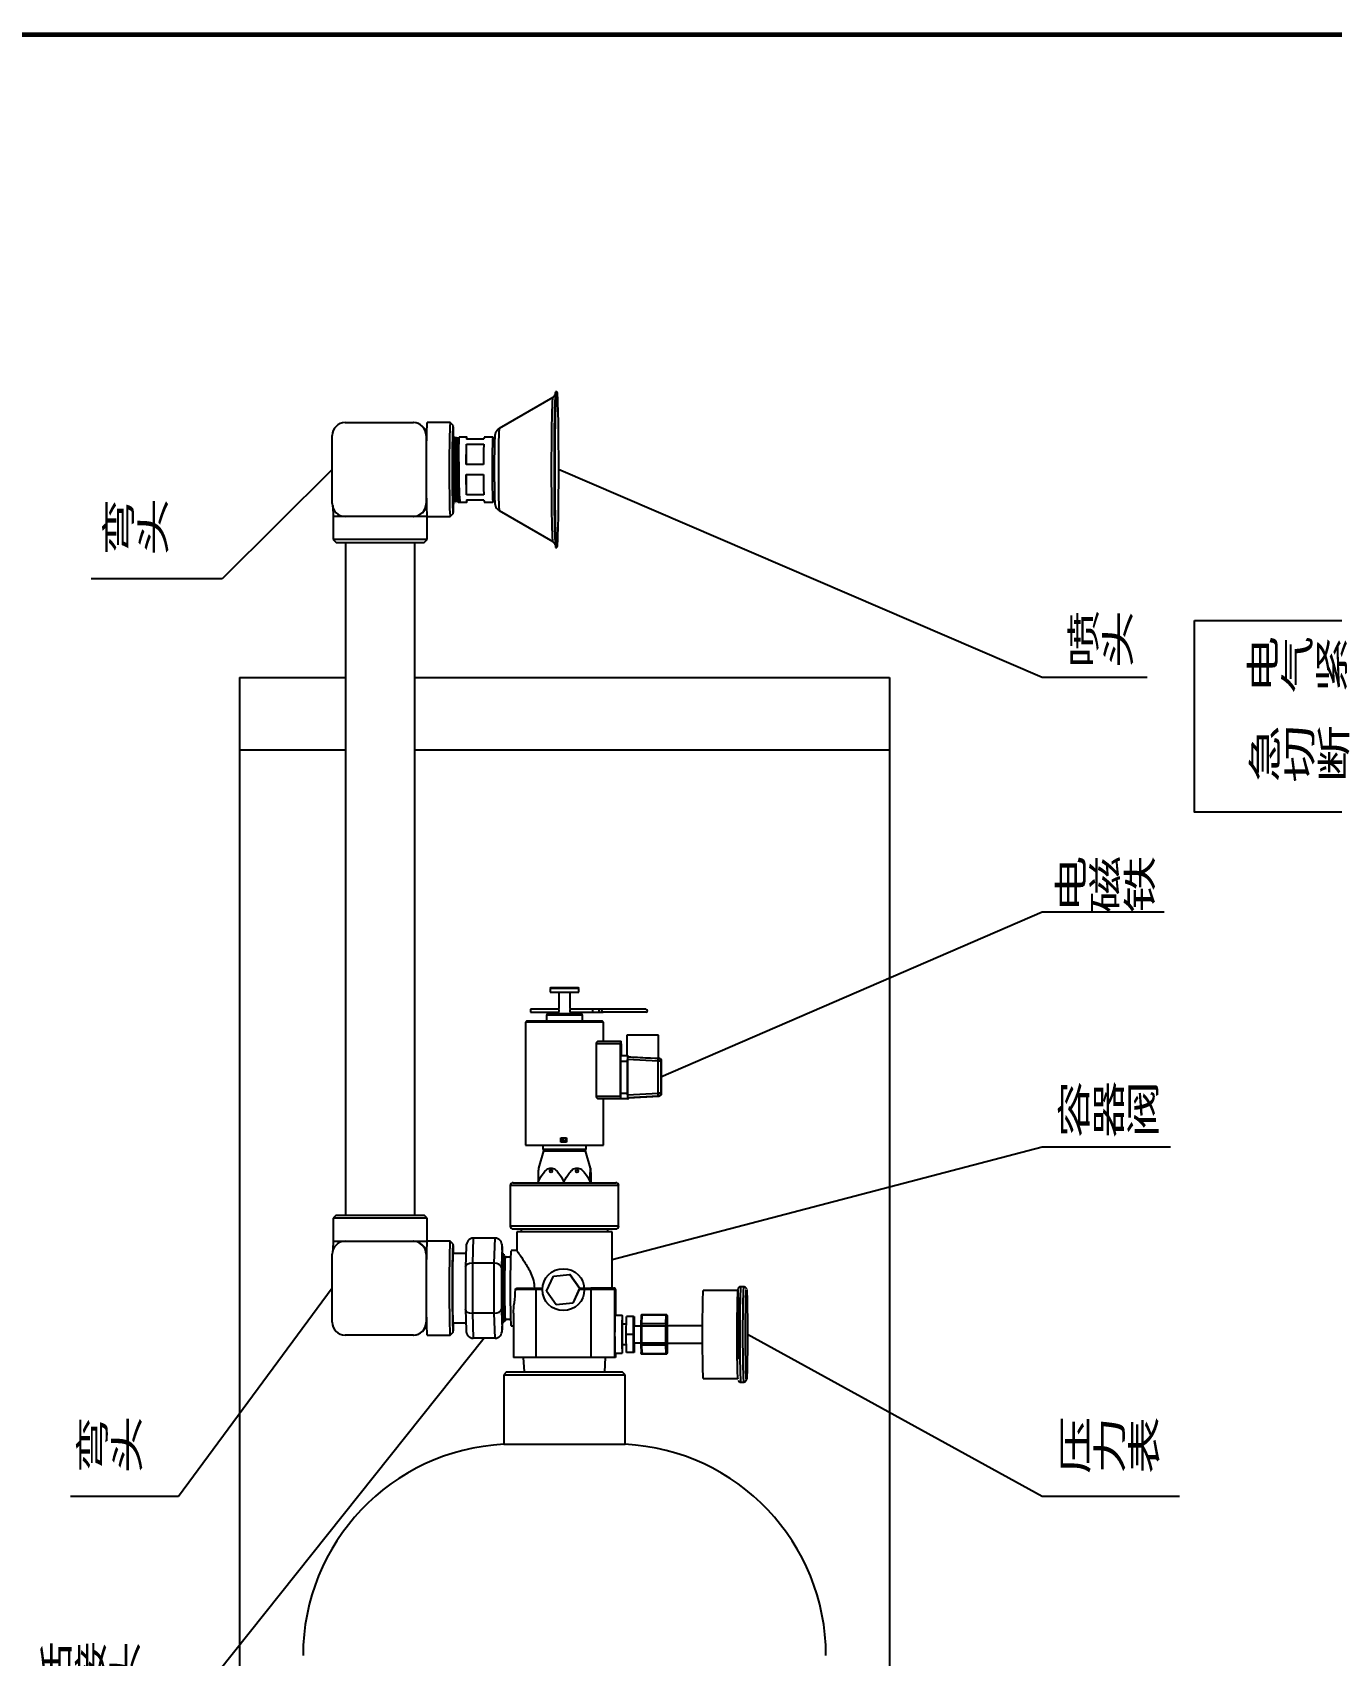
# Model space of a CAD drawing. Extents: x -452079 to 117456, y 3902 to 836955.
# Drawn here: x -284581 to -270081, y 115973 to 134090 of the extents above; entities that cross this region are included whole.
import ezdxf
from ezdxf.enums import TextEntityAlignment as Align

# ---------------------------------------------------------------- set-up
doc = ezdxf.new("R2010")
doc.units = 0
doc.header["$LTSCALE"] = 1000
doc.header["$MEASUREMENT"] = 0
for name, color, linetype in [('0-cxFrame', 155, 'Continuous'), ('0-辅助线', 1, 'Continuous'), ('TWT_ZF文字', 3, 'Continuous')]:
    doc.layers.add(name, color=color, linetype=linetype)
doc.layers.add('0-cxText', color=131, linetype='Continuous', lineweight=25)
doc.styles.add('_TCH_DIM', font='SIMPLEX', dxfattribs={"width": 0.75, "bigfont": '@1HZTXT'})
doc.styles.add('cx_tuming', font='')
doc.styles.add('cx_tuqian1', font='')
doc.styles.add('黑体', font='', dxfattribs={"height": 12})
doc.styles.get('cx_tuming').set_extended_font_data('SimHei')
doc.styles.get('cx_tuqian1').set_extended_font_data('SimSun')
doc.styles.get('黑体').set_extended_font_data('SimHei')

# ---------------------------------------------------------------- blocks, each defined once
blk = doc.blocks.new('TK22.A1 L(Dragon)')
at = {"layer": '0-cxFrame', "const_width": 0.5}
blk.add_lwpolyline([(-80, 10), (-821, 10), (-821, 584), (-80, 584)], close=True, dxfattribs=at)
at = {"style": '黑体', "flags": 4}
blk.add_attdef('图幅', text='', height=3.3, dxfattribs=at).set_placement((-40, 3), align=Align.RIGHT)
at = {"layer": '0-cxText', "flags": 4}
for tag, height, style, p in [('建设单位', 3.5, 'cx_tuming', (-45, 240)), ('项目名称', 3.5, 'cx_tuming', (-45, 210)), ('子项名称', 3.5, 'cx_tuming', (-45, 180)), ('工程编号', 3.3, 'cx_tuqian1', (-35, 165)), ('图名1', 3.5, 'cx_tuming', (-45, 87)), ('图名2', 3.5, 'cx_tuming', (-45, 79)), ('图名3', 3.5, 'cx_tuming', (-45, 71)), ('出图日期', 3.3, 'cx_tuqian1', (-39, 60)), ('专业', 3.3, 'cx_tuqian1', (-55, 52)), ('图号', 3.3, 'cx_tuqian1', (-55, 44)), ('版次', 3.3, 'cx_tuqian1', (-20, 44))]:
    blk.add_attdef(tag, text='', height=height, dxfattribs=dict(at, style=style)).set_placement(p, align=Align.MIDDLE)
blk = doc.blocks.new('A$C83c55e29')
at = {"layer": 'TWT_ZF文字', "color": 2}
for p, q in [((16920, 25187), (16322, 24842)), ((16964, 25253), (16952, 25253)), ((14603, 24908), (15361, 24908)), ((15361, 24908), (15364, 24908)), ((15775, 24908), (15517, 24908)), ((15807, 24876), (15775, 24908)), ((14458, 24005), (14458, 24763)), ((15506, 24763), (15506, 24384)), ((15509, 24763), (15506, 24763)), ((15816, 24704), (15815, 24704)), ((15827, 24747), (15827, 24747)), ((15840, 24704), (15839, 24704)), ((15852, 24747), (15851, 24747)), ((15864, 24704), (15863, 24704)), ((15960, 24747), (15875, 24747)), ((15953, 24440), (15955, 24666)), ((15955, 24666), (16149, 24666)), ((16151, 24722), (15958, 24722)), ((16251, 24747), (16154, 24747)), ((16275, 24722), (16251, 24747)), ((14458, 24384), (13229, 23165)), ((15506, 24384), (15506, 24005)), ((16146, 24440), (15953, 24440)), ((15955, 24102), (15953, 24327)), ((15953, 24327), (16146, 24327)), ((22382, 22061), (16982, 24384)), ((16149, 24102), (15955, 24102)), ((15506, 24005), (15509, 24005)), ((15815, 24021), (15814, 24022)), ((15815, 24021), (15815, 24021)), ((15839, 24021), (15840, 24021)), ((15863, 24021), (15864, 24021)), ((15864, 24021), (15883, 24021)), ((15887, 24021), (15960, 24021)), ((15958, 24045), (16151, 24045)), ((16154, 24021), (16251, 24021)), ((16251, 24021), (16275, 24045)), ((16251, 24021), (16251, 24021)), ((16322, 23926), (16920, 23580)), ((14606, 23860), (14469, 23860)), ((14469, 23860), (14469, 23602)), ((14982, 23860), (14603, 23860)), ((15361, 23860), (14982, 23860)), ((15364, 23860), (15361, 23860)), ((15517, 23860), (15364, 23860)), ((15517, 23860), (15775, 23860)), ((15517, 23602), (15517, 23860)), ((15775, 23860), (15807, 23892)), ((15775, 23860), (15775, 23860)), ((14469, 23602), (14501, 23569)), ((14982, 23602), (14469, 23602)), ((14501, 23569), (14982, 23569)), ((14606, 23569), (14606, 16061)), ((15517, 23602), (14982, 23602)), ((14982, 23569), (15485, 23569)), ((15380, 16061), (15380, 23569)), ((15485, 23569), (15517, 23602)), ((16952, 23514), (16964, 23514)), ((13229, 23165), (11766, 23165)), ((13422, 22061), (13422, 1968)), ((13422, 22061), (14606, 22061)), ((15380, 22061), (20679, 22061)), ((20679, 22061), (20679, 1968)), ((23553, 22061), (22382, 22061)), ((13422, 21255), (14606, 21255)), ((15380, 21255), (20679, 21255)), ((22382, 19443), (18127, 17601)), ((23744, 19443), (22382, 19443)), ((16897, 18601), (16889, 18593)), ((16889, 18593), (16889, 18552)), ((17212, 18593), (16889, 18593)), ((16889, 18552), (17212, 18552)), ((16897, 18601), (17204, 18601)), ((16986, 18552), (16986, 18367)), ((17115, 18367), (17115, 18552)), ((17212, 18593), (17204, 18601)), ((17212, 18552), (17212, 18593)), ((16988, 18359), (16670, 18359)), ((16670, 18327), (16988, 18327)), ((16865, 18311), (16849, 18294)), ((16865, 18311), (17236, 18311)), ((16986, 18319), (16986, 18311)), ((17363, 18359), (17112, 18359)), ((17112, 18327), (17363, 18327)), ((17115, 18311), (17115, 18319)), ((17252, 18294), (17236, 18311)), ((17434, 18359), (17363, 18359)), ((17363, 18327), (17434, 18327)), ((17481, 18359), (17434, 18359)), ((17434, 18327), (17481, 18327)), ((17960, 18359), (17481, 18359)), ((17960, 18327), (17481, 18327)), ((16631, 18230), (16615, 18214)), ((16615, 18214), (16615, 16843)), ((17486, 18214), (16615, 18214)), ((16631, 18230), (17470, 18230)), ((16849, 18294), (16849, 18230)), ((17252, 18294), (16849, 18294)), ((17252, 18230), (17252, 18294)), ((17486, 18214), (17470, 18230)), ((17486, 18004), (17486, 18214)), ((17407, 17391), (17407, 17972)), ((17674, 17972), (17407, 17972)), ((17428, 18004), (17675, 18004)), ((17674, 17391), (17674, 17972)), ((17675, 18004), (17684, 18004)), ((17684, 17972), (17684, 17843)), ((18100, 18070), (17745, 18070)), ((17745, 18070), (17745, 17843)), ((18100, 17812), (18100, 18070)), ((17755, 17778), (17674, 17778)), ((17674, 17778), (17674, 17423)), ((17676, 17843), (17756, 17843)), ((17755, 17404), (17755, 17798)), ((18096, 17780), (17755, 17798)), ((17755, 17778), (17755, 17423)), ((17758, 17843), (17756, 17843)), ((17756, 17830), (17758, 17830)), ((17756, 17830), (18096, 17812)), ((17758, 17843), (17758, 17830)), ((18096, 17812), (18100, 17812)), ((18127, 17780), (18096, 17780)), ((18096, 17422), (18096, 17780)), ((18104, 17812), (18100, 17812)), ((18100, 17812), (18104, 17812)), ((18127, 17780), (18127, 17422)), ((18135, 17780), (18127, 17780)), ((18135, 17780), (18135, 17780)), ((18135, 17422), (18135, 17780)), ((18135, 17422), (18135, 17780)), ((17674, 17423), (17755, 17423)), ((17755, 17404), (18096, 17422)), ((18127, 17422), (18096, 17422)), ((18127, 17422), (18135, 17422)), ((18135, 17422), (18135, 17422)), ((17407, 17391), (17674, 17391)), ((17675, 17359), (17428, 17359)), ((17486, 16843), (17486, 17359)), ((17684, 17359), (17675, 17359)), ((17756, 17359), (17676, 17359)), ((18096, 17390), (17756, 17372)), ((17764, 17372), (17756, 17372)), ((17756, 17359), (17764, 17359)), ((17764, 17372), (18104, 17390)), ((18104, 17390), (18096, 17390)), ((17009, 16875), (17009, 16924)), ((17009, 16924), (17074, 16924)), ((17074, 16875), (17009, 16875)), ((17027, 16924), (17027, 16875)), ((17032, 16894), (17034, 16894)), ((17044, 16923), (17043, 16924)), ((17049, 16891), (17065, 16891)), ((17074, 16924), (17074, 16875)), ((16615, 16843), (17486, 16843)), ((16817, 16778), (16760, 16586)), ((16809, 16843), (16809, 16794)), ((16809, 16794), (16825, 16778)), ((17045, 16794), (16809, 16794)), ((16817, 16778), (17284, 16778)), ((17292, 16794), (17045, 16794)), ((17276, 16778), (17292, 16794)), ((17341, 16587), (17284, 16778)), ((17284, 16778), (17284, 16778)), ((17292, 16794), (17292, 16843)), ((22382, 16821), (17583, 15561)), ((23814, 16821), (22382, 16821)), ((16446, 16391), (16446, 15940)), ((17655, 16391), (16446, 16391)), ((16478, 16424), (17623, 16424)), ((16757, 16435), (16757, 16424)), ((17043, 16435), (17043, 16424)), ((17337, 16435), (17337, 16424)), ((17344, 16435), (17344, 16424)), ((17655, 15940), (17655, 16391)), ((14501, 16061), (14469, 16028)), ((14469, 16028), (14469, 15770)), ((15517, 16028), (14469, 16028)), ((14501, 16061), (15485, 16061)), ((15517, 16028), (15485, 16061)), ((15517, 15770), (15517, 16028)), ((14469, 15770), (14606, 15770)), ((14603, 15770), (14982, 15770)), ((14982, 15770), (15361, 15770)), ((15361, 15770), (15364, 15770)), ((15364, 15770), (15517, 15770)), ((15775, 15770), (15517, 15770)), ((15807, 15738), (15775, 15770)), ((16033, 15805), (16023, 15526)), ((16275, 15805), (16033, 15805)), ((16264, 15526), (16275, 15805)), ((17655, 15940), (16446, 15940)), ((16478, 15907), (17623, 15907)), ((16518, 15875), (16518, 15661)), ((17583, 15875), (16518, 15875)), ((16567, 15907), (16567, 15875)), ((17534, 15875), (17534, 15907)), ((17583, 15246), (17583, 15875)), ((17583, 15875), (17583, 15875)), ((17623, 15907), (17623, 15907)), ((17655, 15940), (17655, 15940)), ((14458, 14867), (14458, 15625)), ((15509, 15625), (15506, 15625)), ((15506, 15625), (15506, 15246)), ((15949, 15633), (15807, 15633)), ((15952, 15716), (15944, 15481)), ((16351, 15595), (16347, 15479)), ((16355, 15712), (16351, 15595)), ((16373, 15625), (16352, 15625)), ((16359, 15625), (16355, 15716)), ((16358, 15625), (16355, 15712)), ((16449, 15593), (16389, 15593)), ((16518, 15666), (16454, 15666)), ((15944, 15480), (15944, 15012)), ((16264, 15526), (16023, 15526)), ((16023, 15526), (16023, 14967)), ((16264, 14967), (16264, 15526)), ((16347, 15479), (16347, 15246)), ((16926, 15382), (17111, 15399)), ((17111, 15399), (17219, 15248)), ((17113, 15399), (17111, 15399)), ((17113, 15399), (17221, 15248)), ((14458, 15246), (12744, 12921)), ((15506, 15246), (15506, 14867)), ((16347, 15246), (16347, 15013)), ((16732, 15230), (16503, 15230)), ((16521, 15246), (16732, 15246)), ((16732, 15246), (16805, 15246)), ((16732, 15230), (16732, 14472)), ((16804, 15230), (16732, 15230)), ((16848, 15213), (16926, 15382)), ((17219, 15248), (17142, 15078)), ((17221, 15248), (17143, 15078)), ((17345, 15230), (17213, 15230)), ((17221, 15248), (17219, 15248)), ((17220, 15246), (17345, 15246)), ((17592, 15246), (17345, 15246)), ((17345, 15230), (17345, 14472)), ((17608, 15230), (17345, 15230)), ((17592, 15246), (17605, 15246)), ((17608, 15230), (17608, 14472)), ((17621, 15230), (17608, 15230)), ((17621, 14940), (17621, 15230)), ((17621, 15230), (17621, 14940)), ((17621, 15230), (17621, 15230)), ((18984, 15222), (18598, 15222)), ((19050, 15262), (19018, 15262)), ((16956, 15061), (16848, 15213)), ((17142, 15078), (16956, 15061)), ((16958, 15061), (16956, 15061)), ((17143, 15078), (16958, 15061)), ((17143, 15078), (17142, 15078)), ((17611, 15198), (17619, 15198)), ((17611, 14956), (17611, 15198)), ((17611, 14956), (17611, 15197)), ((17619, 15198), (17619, 14956)), ((15506, 14867), (15509, 14867)), ((15807, 14859), (15949, 14859)), ((15944, 15011), (15952, 14777)), ((16023, 14967), (16033, 14688)), ((16264, 14967), (16023, 14967)), ((16275, 14688), (16264, 14967)), ((16347, 15013), (16351, 14897)), ((16351, 14897), (16355, 14781)), ((16352, 14867), (16373, 14867)), ((16355, 14781), (16358, 14867)), ((16355, 14777), (16359, 14867)), ((16389, 14899), (16449, 14899)), ((16480, 14968), (16480, 14472)), ((17619, 14956), (17611, 14956)), ((17695, 14940), (17615, 14940)), ((17739, 14730), (17741, 14932)), ((17822, 14932), (17741, 14932)), ((17820, 14730), (17822, 14932)), ((17822, 14932), (17827, 14932)), ((17827, 14932), (17828, 14843)), ((17905, 14938), (17901, 14844)), ((17913, 14944), (17909, 14851)), ((18187, 14949), (17913, 14949)), ((18187, 14944), (17913, 14944)), ((18183, 14851), (18187, 14944)), ((18195, 14937), (18192, 14844)), ((18199, 14844), (18196, 14938)), ((18196, 14937), (18196, 14938)), ((18199, 14844), (18196, 14937)), ((16154, 14688), (12744, 10409)), ((15361, 14722), (14603, 14722)), ((15364, 14722), (15361, 14722)), ((15517, 14722), (15775, 14722)), ((15775, 14722), (15807, 14754)), ((15775, 14722), (15775, 14722)), ((16275, 14688), (16033, 14688)), ((16454, 14827), (16480, 14827)), ((17740, 14843), (17695, 14843)), ((17741, 14529), (17739, 14730)), ((17820, 14730), (17739, 14730)), ((17822, 14529), (17820, 14730)), ((18183, 14823), (17828, 14823)), ((17901, 14823), (17901, 14637)), ((17909, 14823), (17901, 14823)), ((17902, 14851), (18183, 14851)), ((17909, 14823), (17909, 14637)), ((18183, 14637), (18183, 14823)), ((18191, 14823), (18183, 14823)), ((18191, 14823), (18191, 14637)), ((18588, 14827), (18195, 14827)), ((18199, 14844), (18199, 14844)), ((18199, 14843), (18199, 14844)), ((22382, 12921), (19093, 14730)), ((17615, 14520), (17695, 14520)), ((17621, 14472), (17621, 14520)), ((17621, 14520), (17621, 14472)), ((17695, 14617), (17740, 14617)), ((17822, 14529), (17741, 14529)), ((17827, 14529), (17822, 14529)), ((17828, 14617), (17827, 14529)), ((17831, 14637), (18183, 14637)), ((17901, 14637), (17909, 14637)), ((17901, 14616), (17905, 14523)), ((17909, 14609), (17913, 14516)), ((18183, 14609), (17909, 14609)), ((17913, 14516), (18187, 14516)), ((17913, 14512), (18187, 14512)), ((18183, 14637), (18191, 14637)), ((18187, 14516), (18183, 14609)), ((18192, 14616), (18195, 14523)), ((18195, 14633), (18588, 14633)), ((18196, 14523), (18199, 14616)), ((18196, 14523), (18199, 14616)), ((18196, 14523), (18196, 14523)), ((18199, 14616), (18199, 14617)), ((18199, 14616), (18199, 14616)), ((16732, 14472), (16480, 14472)), ((16591, 14472), (16602, 14311)), ((17345, 14472), (16732, 14472)), ((17608, 14472), (17345, 14472)), ((17499, 14311), (17510, 14472)), ((17621, 14472), (17608, 14472)), ((17621, 14472), (17621, 14472)), ((16405, 14311), (16373, 14279)), ((16373, 14279), (16373, 13504)), ((16373, 14279), (17728, 14279)), ((16405, 14311), (17696, 14311)), ((17728, 14279), (17696, 14311)), ((17728, 13504), (17728, 14279)), ((18598, 14238), (18598, 14238)), ((18598, 14238), (18984, 14238)), ((19018, 14198), (19050, 14198)), ((19050, 14198), (19050, 14198)), ((16373, 13504), (17728, 13504)), ((12744, 12921), (11536, 12921)), ((23914, 12921), (22382, 12921))]:
    blk.add_line(p, q, dxfattribs=at)
for centre, radius, start, end in [((17960, 18343), 16.1, 270, 90), ((18102, 17780), 32.3, 0, 86.996), ((18102, 17422), 32.3, 273.004, 0), ((16478, 16391), 32.3, 90, 180), ((17623, 16391), 32.3, 0, 90), ((16478, 15940), 32.3, 180, 270), ((17623, 15940), 32.3, 270, 0), ((17605, 15230), 16.1, 0, 90), ((16493, 11146), 2361, 92.9056, 180), ((17608, 11146), 2361, 0, 87.0944)]:
    blk.add_arc(centre, radius, start, end, dxfattribs=at)
for centre, major_axis, ratio, start_param, end_param in [((16920, 24384), (0, 803), 0.021244, 0.017277, 1.570796), ((16952, 24384), (0, 869), 0.021244, 0.000003, 1.570796), ((14603, 24763), (0, 145), 0.999774, 0, 1.570796), ((15361, 24763), (0, 145), 0.999774, -1.570796, 0), ((15364, 24763), (0, 145), 0.999774, -1.570796, 0), ((15517, 24384), (0, 524), 0.021244, 0, 0.76255), ((15775, 24384), (0, 524), 0.021244, -0.0213, 1.570796), ((15807, 24384), (0, 492), 0.021244, 0, 1.570796), ((15807, 24384), (0, 492), 0.021244, -0.860993, 0), ((16322, 24384), (0, 458), 0.021244, 0.012275, 1.570796), ((15517, 24384), (0, 524), 0.021244, 0.76255, 1.570796), ((15807, 24384), (0, 387), 0.021244, -0.547128, 3.141593), ((15960, 24384), (0, 363), 0.021244, 0.67999, 1.414406), ((15960, 24384), (0, 363), 0.021244, -0.367208, 0.367208), ((16154, 24384), (0, 363), 0.021244, 0.67999, 1.414406), ((16154, 24384), (0, 363), 0.021244, 0, 0.367208), ((16251, 24384), (0, 363), 0.021244, -0.021302, 3.141593), ((15517, 24384), (0, 524), 0.021244, 1.570796, 2.379043), ((15775, 24384), (0, 524), 0.021244, 1.570796, 3.141593), ((15807, 24384), (0, 492), 0.021244, 1.570796, 3.87162), ((15960, 24384), (0, 363), 0.021244, 1.727187, 2.461603), ((16154, 24384), (0, 363), 0.021244, 1.727187, 2.461603), ((16322, 24384), (0, 458), 0.021244, 1.570796, 3.129419), ((16920, 24384), (0, 803), 0.021244, 1.570796, 3.123425), ((16952, 24384), (0, 869), 0.021244, 1.570796, 3.141593), ((14603, 24005), (0, 145), 0.999774, 1.570797, 3.141593), ((15361, 24005), (0, 145), 0.999774, 3.141592, 4.712389), ((15364, 24005), (0, 145), 0.999774, 3.141592, 4.712389), ((15517, 24384), (0, 524), 0.021244, 2.379043, 3.141593), ((15807, 24384), (0, 387), 0.021244, 3.141593, 3.513675), ((15960, 24384), (0, 363), 0.021244, 2.774385, 3.508801), ((16154, 24384), (0, 363), 0.021244, 2.774385, 3.141592), ((16670, 18343), (0, -16.1), 0.021244, 3.141523, 6.283185), ((17363, 18343), (0, 16.1), 0.021244, 0, 3.141662), ((17434, 18343), (0, 16.1), 0.021244, 0, 3.141662), ((17481, 18343), (0, 16.1), 0.979497, 0, 3.141593), ((17675, 17972), (0, 32.3), 0.021244, 0, 1.570796), ((17684, 17972), (0, 32.3), 0.021244, 4.712389, 6.283185), ((17676, 17778), (0, -64.5), 0.021244, 3.141593, 4.712389), ((17756, 17778), (0, 64.5), 0.021244, 0, 1.570796), ((17756, 17798), (0, 32.3), 0.021243, 6.283184, 7.851241), ((17923, 17821), (-177, 9), 0.00111, 0.38507, 3.120406), ((18095, 17780), (1.7, 32.2), 0.031067, 4.714016, 6.282073), ((18095, 17780), (0, 32.3), 0.999774, 4.712389, 6.230825), ((18102, 17780), (0, 32.3), 0.999774, 4.712389, 6.230825), ((17676, 17423), (0, -64.5), 0.021244, 4.712389, 6.283185), ((17756, 17423), (0, 64.5), 0.021244, 1.570796, 3.141593), ((17756, 17404), (0, 32.3), 0.021243, 1.573537, 3.141594), ((18095, 17422), (0, 32.3), 0.999774, 3.193953, 4.712389), ((18095, 17422), (-1.7, 32.2), 0.031067, 3.142705, 4.710762), ((18102, 17422), (0, 32.3), 0.999774, 3.193953, 4.712389), ((17675, 17391), (0, 32.3), 0.021244, 1.570796, 3.141593), ((17764, 17423), (0, 64.5), 0.021244, 3.141593, 3.78341), ((17032, 16911), (0, 16.1), 0.999774, 2.849537, 3.536856), ((17034, 16911), (0, 16.1), 0.999774, 3.141611, 3.465101), ((17032, 16911), (0, 16.1), 0.999774, 5.519993, 5.639278), ((17065, 16907), (0, -16.1), 0.999774, 3.041268, 3.141501), ((17065, 16907), (0, -16.1), 0.999774, 0, 0.559804), ((17065, 16907), (0, -16.1), 0.999774, 2.581517, 3.041268), ((14603, 15625), (0, -145), 0.999774, 3.141593, 4.712389), ((15361, 15625), (0, -145), 0.999774, 1.570796, 3.141593), ((15364, 15625), (0, 145), 0.999774, 4.712389, 6.283185), ((15517, 15246), (0, 524), 0.021244, 0, 0.76255), ((15775, 15246), (0, -524), 0.021244, 3.120293, 6.283185), ((16033, 15712), (0, 93.1), 0.86583, 0, 1.570796), ((16275, 15712), (0, 93.1), 0.86583, 4.712389, 6.283185), ((15517, 15246), (0, 524), 0.021244, 0.76255, 1.570796), ((15807, 15246), (0, 492), 0.021244, 0, 3.806727), ((15807, 15246), (0, -387), 0.021244, 3.141601, 4.712389), ((15807, 15246), (0, 492), 0.021244, 5.61815, 6.283185), ((16355, 15246), (0, -403), 0.021244, 3.665191, 4.712389), ((16355, 15246), (0, -403), 0.021244, 2.793432, 3.665191), ((16373, 15246), (0, -379), 0.021244, 3.141583, 6.283185), ((16389, 15246), (0, 363), 0.021244, 0, 3.440927), ((16389, 15246), (0, -347), 0.021244, 3.141589, 6.283185), ((16389, 15246), (0, 363), 0.021244, 5.983948, 6.283185), ((16454, 15246), (0, -419), 0.021244, 3.141595, 6.283185), ((16024, 15479), (-80.6, 1.5), 0.57709, 4.744247, 6.315043), ((16266, 15479), (-80.6, 1.5), 0.57709, 3.173451, 4.744247), ((15517, 15246), (0, 524), 0.021244, 1.570796, 2.379043), ((15807, 15246), (0, -387), 0.021244, 4.712389, 6.283185), ((16355, 15246), (0, -403), 0.021244, 4.712389, 5.759587), ((16732, 15230), (0, 16.1), 0.021244, 0, 1.570796), ((17345, 15230), (0, -16.1), 0.021244, 3.141593, 4.712389), ((17592, 15230), (0, 16.1), 0.999774, 4.712389, 6.283185), ((17605, 15230), (0, -16.1), 0.999774, 1.570796, 3.141593), ((18598, 14730), (0, 492), 0.021244, 0, 3.120352), ((18985, 14730), (0, -500), 0.021244, 0.987141, 6.240639), ((19018, 14730), (0, 532), 0.021244, 0, 3.141548), ((19050, 14730), (0, -532), 0.021244, 3.142336, 6.261934), ((17603, 15198), (11.5, 11.5), 0.978977, 4.449901, 5.487165), ((14603, 14867), (0, -145), 0.999774, 4.712389, 6.283185), ((15361, 14867), (0, -145), 0.999774, 0, 1.570796), ((15364, 14867), (0, 145), 0.999774, 3.141593, 4.712389), ((15517, 15246), (0, 524), 0.021244, 2.379043, 3.141593), ((16024, 15013), (80.6, 1.5), 0.57709, 3.109735, 4.680531), ((16266, 15013), (80.6, 1.5), 0.57709, 4.680531, 6.251327), ((16355, 15246), (0, -403), 0.021244, 5.759587, 6.631346), ((17615, 14730), (0, -210), 0.021244, 3.141595, 4.712389), ((17603, 14956), (-11.5, 11.5), 0.978977, 3.937613, 4.974877), ((17695, 14730), (0, -210), 0.021244, 2.12519, 4.712389), ((17913, 14937), (8.06, -0.3), 0.86583, 1.613267, 3.141585), ((17913, 14916), (0, -32.3), 0.021244, 3.141692, 3.665191), ((18187, 14916), (0, -32.3), 0.021244, 3.141928, 3.665191), ((18187, 14937), (8.06, -0.3), 0.86583, 0.042471, 1.613267), ((18195, 14916), (0, -24.2), 0.021244, 2.617994, 3.665191), ((16033, 14781), (0, 93.1), 0.86583, 1.570796, 3.141593), ((16275, 14781), (0, 93.1), 0.86583, 3.141593, 4.712389), ((17615, 14730), (0, -210), 0.021244, 4.712389, 6.283185), ((17695, 14730), (0, -210), 0.021244, 4.712389, 6.283185), ((17695, 14730), (0, 113), 0.021244, 0, 3.141595), ((17828, 14730), (0, -113), 0.021244, 3.14159, 6.283185), ((17909, 14844), (-8.06, 0.3), 0.86583, 4.75486, 6.325656), ((17902, 14823), (0, 24.2), 0.021244, 0.523599, 1.570796), ((17910, 14823), (0, -32.3), 0.021244, 3.665191, 4.712389), ((18184, 14844), (-8.06, 0.3), 0.86583, 3.184064, 4.75486), ((18184, 14823), (0, -32.3), 0.021244, 3.665191, 4.712389), ((18192, 14823), (0, -24.2), 0.021244, 3.665191, 4.712389), ((18199, 14729), (0, -113), 0.021244, 3.14159, 6.283185), ((17695, 14730), (0, -210), 0.021244, 0, 1.002168), ((17902, 14637), (0, 24.2), 0.021244, 1.570796, 2.617994), ((17909, 14616), (8.06, 0.3), 0.86583, 3.099122, 4.669918), ((17913, 14523), (-8.06, -0.3), 0.86583, 0.000008, 6.283193), ((17910, 14637), (0, -32.3), 0.021244, 4.712389, 5.759587), ((17913, 14544), (0, -32.3), 0.021244, 5.759587, 6.283085), ((18184, 14637), (0, -32.3), 0.021244, 4.712389, 5.759587), ((18184, 14616), (8.06, 0.3), 0.86583, 4.669918, 6.240714), ((18187, 14523), (-8.06, -0.3), 0.86583, 1.528325, 3.099122), ((18187, 14544), (0, -32.3), 0.021244, 5.759587, 6.283556), ((18192, 14637), (0, -24.2), 0.021244, 4.712389, 5.759587), ((18195, 14544), (0, -24.2), 0.021244, 5.759587, 6.806784)]:
    blk.add_ellipse(centre, major_axis=major_axis, ratio=ratio, start_param=start_param, end_param=end_param, dxfattribs=at)
for centre, major_axis, ratio in [((16964, 24384), (0, -869), 0.021244), ((17049, 16907), (0, -16.1), 0.999774), ((16900, 16553), (0, -16.1), 0.855208), ((17190, 16553), (0, 16.1), 0.876452), ((17341, 16553), (0, 16.1), 0.021244), ((17038, 15230), (0, 234), 0.999774), ((19082, 14730), (0, 500), 0.021244)]:
    blk.add_ellipse(centre, major_axis=major_axis, ratio=ratio, dxfattribs=at)
for points, knots in [([(16944, 25220), (16943, 25218), (16940, 25211), (16931, 25196), (16920, 25188), (16915, 25185)], [0, 0, 0, 0, 0.229726, 0.679918, 1, 1, 1, 1]), ([(16320, 24840), (16314, 24836), (16303, 24828), (16290, 24813), (16282, 24797), (16277, 24784), (16275, 24776), (16274, 24767), (16273, 24754), (16271, 24732), (16270, 24693), (16269, 24644), (16268, 24585), (16267, 24519), (16267, 24451), (16267, 24405), (16267, 24384)], [0, 0, 0, 0, 0.030159, 0.064657, 0.093781, 0.116896, 0.137587, 0.165885, 0.219777, 0.337343, 0.446869, 0.562417, 0.675804, 0.788471, 0.900851, 1, 1, 1, 1]), ([(15827, 24063), (15825, 24063), (15824, 24073), (15821, 24112), (15819, 24143), (15817, 24220), (15816, 24266), (15814, 24363), (15813, 24414), (15813, 24510), (15813, 24556), (15813, 24631), (15813, 24661), (15814, 24696), (15814, 24704), (15815, 24704)], [0, 0, 0, 0, 0.134219, 0.134219, 0.282365, 0.282365, 0.430511, 0.430511, 0.578658, 0.578658, 0.726804, 0.726804, 0.87495, 0.87495, 1, 1, 1, 1]), ([(15816, 24704), (15815, 24703), (15815, 24698), (15814, 24672), (15814, 24645), (15814, 24574), (15814, 24530), (15814, 24434), (15815, 24383), (15816, 24285), (15817, 24238), (15820, 24156), (15821, 24122), (15824, 24082), (15825, 24070), (15826, 24066)], [0, 0, 0, 0, 0.097148, 0.097148, 0.253839, 0.253839, 0.41053, 0.41053, 0.56722, 0.56722, 0.723911, 0.723911, 0.880602, 0.880602, 1, 1, 1, 1]), ([(15838, 24023), (15838, 24024), (15837, 24025), (15836, 24033), (15834, 24056), (15830, 24127), (15829, 24174), (15827, 24280), (15826, 24340), (15825, 24459), (15824, 24518), (15824, 24620), (15825, 24663), (15826, 24725), (15826, 24743), (15827, 24746), (15827, 24747), (15828, 24747)], [0, 0, 0, 0, 0.007792, 0.007792, 0.17013, 0.17013, 0.332468, 0.332468, 0.494805, 0.494805, 0.657143, 0.657143, 0.819481, 0.819481, 0.981818, 0.981818, 1, 1, 1, 1]), ([(15828, 24747), (15827, 24747), (15827, 24745), (15826, 24731), (15826, 24710), (15825, 24647), (15825, 24606), (15825, 24512), (15825, 24459), (15826, 24353), (15827, 24299), (15829, 24199), (15830, 24154), (15833, 24081), (15834, 24053), (15837, 24027), (15838, 24021), (15840, 24021)], [0, 0, 0, 0, 0.05833, 0.05833, 0.199214, 0.199214, 0.340099, 0.340099, 0.480983, 0.480983, 0.621867, 0.621867, 0.762752, 0.762752, 0.903636, 0.903636, 1, 1, 1, 1]), ([(15851, 24063), (15850, 24063), (15850, 24065), (15847, 24078), (15846, 24099), (15843, 24159), (15842, 24198), (15839, 24287), (15839, 24337), (15837, 24437), (15837, 24487), (15837, 24575), (15837, 24614), (15837, 24672), (15838, 24692), (15838, 24703), (15838, 24705), (15839, 24704)], [0, 0, 0, 0, 0.058402, 0.058402, 0.206638, 0.206638, 0.354873, 0.354873, 0.503108, 0.503108, 0.651343, 0.651343, 0.799578, 0.799578, 0.947813, 0.947813, 1, 1, 1, 1]), ([(15840, 24704), (15840, 24704), (15840, 24703), (15839, 24696), (15839, 24678), (15838, 24622), (15838, 24585), (15838, 24498), (15838, 24448), (15839, 24349), (15840, 24298), (15842, 24207), (15844, 24166), (15846, 24103), (15848, 24081), (15850, 24069), (15850, 24067), (15851, 24066)], [0, 0, 0, 0, 0.030731, 0.030731, 0.18752, 0.18752, 0.344309, 0.344309, 0.501098, 0.501098, 0.657887, 0.657887, 0.814676, 0.814676, 0.971465, 0.971465, 1, 1, 1, 1]), ([(15862, 24024), (15860, 24030), (15859, 24046), (15856, 24102), (15854, 24145), (15851, 24246), (15850, 24305), (15849, 24423), (15849, 24484), (15848, 24591), (15849, 24639), (15849, 24710), (15850, 24733), (15851, 24745), (15851, 24746), (15851, 24747)], [0, 0, 0, 0, 0.138487, 0.138487, 0.302961, 0.302961, 0.467434, 0.467434, 0.631908, 0.631908, 0.796382, 0.796382, 0.960856, 0.960856, 1, 1, 1, 1]), ([(15852, 24747), (15851, 24747), (15851, 24746), (15851, 24740), (15850, 24723), (15849, 24668), (15849, 24630), (15849, 24540), (15849, 24489), (15850, 24384), (15851, 24329), (15852, 24227), (15854, 24179), (15856, 24099), (15858, 24068), (15861, 24030), (15862, 24021), (15864, 24021)], [0, 0, 0, 0, 0.031271, 0.031271, 0.172157, 0.172157, 0.313042, 0.313042, 0.453927, 0.453927, 0.594813, 0.594813, 0.735698, 0.735698, 0.876583, 0.876583, 1, 1, 1, 1]), ([(15875, 24063), (15874, 24063), (15872, 24072), (15869, 24110), (15868, 24140), (15865, 24218), (15864, 24263), (15862, 24360), (15862, 24411), (15861, 24508), (15861, 24553), (15861, 24629), (15862, 24660), (15862, 24696), (15862, 24705), (15863, 24704)], [0, 0, 0, 0, 0.130959, 0.130959, 0.279105, 0.279105, 0.427252, 0.427252, 0.575398, 0.575398, 0.723544, 0.723544, 0.87169, 0.87169, 1, 1, 1, 1]), ([(15864, 24704), (15864, 24703), (15863, 24695), (15863, 24661), (15862, 24632), (15862, 24556), (15862, 24511), (15863, 24413), (15863, 24362), (15865, 24265), (15866, 24219), (15869, 24141), (15870, 24110), (15872, 24084), (15873, 24079), (15873, 24075)], [0, 0, 0, 0, 0.125369, 0.125369, 0.289897, 0.289897, 0.454425, 0.454425, 0.618953, 0.618953, 0.783481, 0.783481, 0.948009, 0.948009, 1, 1, 1, 1]), ([(15887, 24021), (15886, 24021), (15884, 24033), (15881, 24080), (15879, 24119), (15876, 24214), (15875, 24270), (15874, 24387), (15873, 24448), (15873, 24561), (15873, 24611), (15873, 24691), (15874, 24720), (15875, 24742), (15875, 24745), (15875, 24746)], [0, 0, 0, 0, 0.140507, 0.140507, 0.298734, 0.298734, 0.456962, 0.456962, 0.61519, 0.61519, 0.773417, 0.773417, 0.931645, 0.931645, 1, 1, 1, 1]), ([(15814, 24023), (15813, 24025), (15813, 24028), (15810, 24045), (15809, 24074), (15805, 24153), (15804, 24204), (15802, 24315), (15801, 24376), (15800, 24491), (15800, 24544), (15800, 24591)], [0, 0, 0, 0, 0.059552, 0.059552, 0.297761, 0.297761, 0.535969, 0.535969, 0.774178, 0.774178, 1, 1, 1, 1]), ([(15801, 24625), (15801, 24597), (15801, 24565), (15801, 24482), (15801, 24429), (15802, 24321), (15803, 24268), (15805, 24173), (15807, 24130), (15810, 24065), (15811, 24041), (15814, 24024), (15815, 24021), (15815, 24021)], [0, 0, 0, 0, 0.135208, 0.135208, 0.327812, 0.327812, 0.520417, 0.520417, 0.713021, 0.713021, 0.905625, 0.905625, 1, 1, 1, 1]), ([(16267, 24384), (16267, 24371), (16267, 24334), (16267, 24274), (16268, 24206), (16268, 24145), (16270, 24092), (16271, 24049), (16272, 24021), (16274, 24005), (16275, 23993), (16279, 23978), (16286, 23960), (16300, 23941), (16313, 23931), (16321, 23927)], [0, 0, 0, 0, 0.05864, 0.170565, 0.282665, 0.394906, 0.507446, 0.620651, 0.735661, 0.819025, 0.866867, 0.892193, 0.922391, 0.963374, 1, 1, 1, 1]), ([(14463, 23983), (14463, 23982), (14464, 23980), (14464, 23969), (14465, 23946), (14467, 23907), (14468, 23874), (14469, 23855)], [0, 0, 0, 0, 0.078136, 0.215299, 0.408788, 0.664563, 1, 1, 1, 1]), ([(16918, 23581), (16921, 23579), (16929, 23572), (16938, 23560), (16943, 23550), (16944, 23547), (16945, 23546)], [0, 0, 0, 0, 0.197185, 0.628439, 0.989957, 1, 1, 1, 1]), ([(16986, 18319), (16988, 18324), (16988, 18326), (16988, 18328), (16989, 18330), (16989, 18332), (16990, 18335), (16990, 18338), (16990, 18340), (16990, 18343), (16990, 18346), (16990, 18348), (16990, 18351), (16989, 18353), (16989, 18355), (16989, 18357), (16988, 18359), (16988, 18361), (16987, 18363), (16987, 18364), (16986, 18365), (16986, 18366), (16986, 18367)], [0, 0, 0, 0, 0.237787, 0.237787, 0.348614, 0.348614, 0.348614, 0.459983, 0.459983, 0.459983, 0.564035, 0.564035, 0.564035, 0.664785, 0.664785, 0.664785, 0.770891, 0.770891, 0.770891, 0.882916, 0.882916, 1, 1, 1, 1]), ([(17115, 18367), (17114, 18367), (17114, 18366), (17114, 18365), (17114, 18364), (17114, 18364), (17113, 18362), (17112, 18361), (17112, 18359), (17111, 18356), (17111, 18354), (17110, 18351), (17110, 18349), (17110, 18346), (17110, 18343), (17110, 18341), (17110, 18338), (17110, 18336), (17111, 18333), (17111, 18331), (17111, 18329), (17112, 18327), (17113, 18325), (17113, 18323), (17113, 18322), (17114, 18322), (17114, 18321), (17114, 18320), (17114, 18320), (17115, 18318), (17115, 18319)], [0, 0, 0, 0, 0.100634, 0.100634, 0.100634, 0.201009, 0.201009, 0.201009, 0.305292, 0.305292, 0.305292, 0.413689, 0.413689, 0.413689, 0.517581, 0.517581, 0.517581, 0.615075, 0.615075, 0.615075, 0.7144, 0.7144, 0.7144, 0.820547, 0.820547, 0.820547, 0.928436, 0.928436, 0.928436, 1, 1, 1, 1]), ([(17407, 17972), (17407, 17975), (17408, 17978), (17408, 17981), (17409, 17984), (17410, 17987), (17411, 17990), (17412, 17992), (17414, 17995), (17415, 17997), (17417, 17999), (17419, 18001), (17421, 18002), (17423, 18003), (17425, 18004), (17428, 18004)], [0, 0, 0, 0, 0.17484, 0.17484, 0.17484, 0.348806, 0.348806, 0.348806, 0.534849, 0.534849, 0.534849, 0.751208, 0.751208, 0.751208, 1, 1, 1, 1]), ([(17428, 17359), (17425, 17359), (17422, 17360), (17419, 17362), (17417, 17364), (17415, 17367), (17413, 17370), (17411, 17372), (17410, 17375), (17409, 17378), (17408, 17382), (17408, 17385), (17407, 17389), (17407, 17390), (17407, 17390), (17407, 17391)], [0, 0, 0, 0, 0.30222, 0.30222, 0.30222, 0.561528, 0.561528, 0.561528, 0.7574, 0.7574, 0.7574, 0.954954, 0.954954, 0.954954, 1, 1, 1, 1]), ([(17065, 16891), (17063, 16891), (17065, 16891), (17066, 16891), (17068, 16891), (17072, 16891), (17073, 16890)], [0, 0, 0, 0, 0.017181, 0.240732, 0.879591, 1, 1, 1, 1]), ([(16760, 16587), (16760, 16586), (16759, 16579), (16759, 16559), (16758, 16545), (16758, 16502), (16757, 16469), (16757, 16435)], [0, 0, 0, 0, 0.230252, 0.230252, 0.486835, 0.486835, 1, 1, 1, 1]), ([(16757, 16435), (16774, 16469), (16792, 16502), (16826, 16546), (16839, 16559), (16867, 16580), (16883, 16587), (16917, 16587), (16934, 16580), (16962, 16559), (16974, 16545), (17008, 16502), (17026, 16469), (17043, 16435)], [0, 0, 0, 0, 0.25, 0.25, 0.375, 0.375, 0.5, 0.5, 0.625, 0.625, 0.75, 0.75, 1, 1, 1, 1]), ([(17043, 16435), (17061, 16469), (17080, 16502), (17115, 16546), (17127, 16559), (17156, 16580), (17173, 16587), (17208, 16587), (17225, 16580), (17254, 16559), (17266, 16545), (17301, 16502), (17320, 16469), (17337, 16435)], [0, 0, 0, 0, 0.25, 0.25, 0.375, 0.375, 0.5, 0.5, 0.625, 0.625, 0.75, 0.75, 1, 1, 1, 1]), ([(17337, 16435), (17338, 16469), (17338, 16502), (17339, 16545), (17339, 16559), (17340, 16580), (17340, 16587), (17341, 16587), (17342, 16580), (17342, 16559), (17343, 16545), (17343, 16502), (17344, 16469), (17344, 16435)], [0, 0, 0, 0, 0.25, 0.25, 0.375, 0.375, 0.5, 0.5, 0.625, 0.625, 0.75, 0.75, 1, 1, 1, 1]), ([(14469, 15775), (14468, 15754), (14467, 15721), (14465, 15682), (14465, 15666), (14464, 15660)], [0, 0, 0, 0, 0.460589, 0.776077, 1, 1, 1, 1]), ([(16518, 15665), (16518, 15664), (16527, 15652), (16557, 15609), (16579, 15578), (16628, 15504), (16654, 15460), (16697, 15362), (16714, 15304), (16714, 15246)], [0, 0, 0, 0, 0.236058, 0.236058, 0.490705, 0.490705, 0.745353, 0.745353, 1, 1, 1, 1]), ([(16480, 14967), (16480, 15002), (16485, 15042), (16497, 15131), (16502, 15180), (16503, 15230)], [0, 0, 0, 0, 0.483755, 0.483755, 1, 1, 1, 1]), ([(16503, 15230), (16503, 15232), (16503, 15234), (16504, 15235), (16505, 15237), (16506, 15238), (16507, 15240), (16508, 15241), (16509, 15242), (16511, 15243), (16512, 15244), (16514, 15245), (16516, 15245), (16518, 15246), (16519, 15246), (16521, 15246)], [0, 0, 0, 0, 0.191354, 0.191354, 0.191354, 0.382182, 0.382182, 0.382182, 0.580896, 0.580896, 0.580896, 0.797215, 0.797215, 0.797215, 1, 1, 1, 1]), ([(18996, 15254), (18994, 15252), (18991, 15249), (18988, 15244), (18987, 15241), (18987, 15240), (18987, 15240)], [0, 0, 0, 0, 0.274581, 0.597057, 0.956929, 1, 1, 1, 1]), ([(19017, 15262), (19013, 15262), (19006, 15261), (18999, 15257), (18997, 15255), (18996, 15254)], [0, 0, 0, 0, 0.488088, 0.923709, 1, 1, 1, 1]), ([(19081, 15240), (19081, 15241), (19081, 15242), (19079, 15246), (19073, 15253), (19065, 15259), (19056, 15263), (19050, 15262), (19049, 15262)], [0, 0, 0, 0, 0.014226, 0.259294, 0.460742, 0.687661, 0.931942, 1, 1, 1, 1]), ([(17913, 14948), (17912, 14949), (17911, 14948), (17909, 14947), (17907, 14946), (17906, 14945), (17906, 14943), (17905, 14942), (17905, 14942), (17905, 14941), (17905, 14940), (17905, 14938), (17905, 14938)], [0, 0, 0, 0, 0.090848, 0.206248, 0.301046, 0.381725, 0.448855, 0.500195, 0.545289, 0.608054, 0.752277, 1, 1, 1, 1]), ([(18196, 14938), (18196, 14939), (18195, 14940), (18195, 14942), (18195, 14943), (18194, 14945), (18193, 14946), (18191, 14948), (18189, 14949), (18188, 14949), (18187, 14948)], [0, 0, 0, 0, 0.407222, 0.483331, 0.538833, 0.617694, 0.714773, 0.830394, 0.959509, 1, 1, 1, 1]), ([(17905, 14523), (17905, 14522), (17905, 14520), (17905, 14518), (17905, 14517), (17906, 14516), (17907, 14514), (17910, 14512), (17912, 14512), (17912, 14512), (17913, 14512)], [0, 0, 0, 0, 0.407222, 0.483331, 0.538833, 0.617694, 0.714773, 0.830394, 0.959509, 1, 1, 1, 1]), ([(18187, 14512), (18188, 14512), (18190, 14512), (18192, 14513), (18193, 14514), (18194, 14516), (18195, 14517), (18195, 14518), (18195, 14519), (18195, 14519), (18195, 14520), (18196, 14522), (18196, 14523)], [0, 0, 0, 0, 0.090848, 0.206248, 0.301046, 0.381725, 0.448855, 0.500195, 0.545289, 0.608054, 0.752277, 1, 1, 1, 1]), ([(18989, 14215), (18989, 14215), (18990, 14213), (18994, 14207), (19003, 14201), (19012, 14197), (19017, 14198), (19018, 14198)], [0, 0, 0, 0, 0.074491, 0.326413, 0.610187, 0.915672, 1, 1, 1, 1]), ([(19050, 14198), (19054, 14198), (19061, 14199), (19070, 14205), (19076, 14211), (19079, 14216), (19081, 14220), (19081, 14221), (19082, 14222)], [0, 0, 0, 0, 0.209829, 0.395272, 0.55769, 0.710296, 0.880599, 1, 1, 1, 1])]:
    blk.add_open_spline(points, degree=3, knots=knots, dxfattribs=at)
for points, degree in [([(15815, 24704), (15810, 24723), (15804, 24743)], 2), ([(15827, 24747), (15821, 24725), (15815, 24704)], 2), ([(15839, 24704), (15833, 24724), (15828, 24745)], 2), ([(15850, 24742), (15845, 24723), (15840, 24704)], 2), ([(15863, 24704), (15858, 24724), (15852, 24745)], 2), ([(15874, 24742), (15869, 24723), (15864, 24704)], 2), ([(15802, 24066), (15808, 24045), (15814, 24023)], 2), ([(15816, 24022), (15817, 24024)], 1), ([(15817, 24023), (15822, 24043), (15827, 24063)], 2), ([(15826, 24066), (15832, 24045), (15838, 24023)], 2), ([(15840, 24022), (15841, 24023)], 1), ([(15841, 24023), (15846, 24043), (15851, 24063)], 2), ([(15851, 24066), (15856, 24045), (15862, 24023)], 2), ([(15876, 24063), (15864, 24021)], 1), ([(15873, 24075), (15879, 24054), (15885, 24033)], 2), ([(17034, 16894), (17037, 16895)], 1)]:
    blk.add_open_spline(points, degree=degree, dxfattribs=at)
at = {"layer": 'TWT_ZF文字', "color": 2, "style": '_TCH_DIM', "width": 0.75}
for s, p in [('弯头', (11877, 23445)), ('喷头', (22646, 22192)), ('电磁铁', (22505, 19455)), ('容器阀', (22542, 16945)), ('弯头', (11585, 13201)), ('压力表', (22554, 13195)), ('活接头', (11181, 10689))]:
    blk.add_text(s, height=540, dxfattribs=at).set_placement(p)
blk = doc.blocks.new('A$C26eb91ce')
at = {"layer": 'TWT_ZF文字', "color": 2}
blk.add_lwpolyline([(0, 22698), (2901, 22698), (2901, 20560), (0, 20560)], close=True, dxfattribs=at)
at = {"layer": 'TWT_ZF文字', "color": 2, "style": '_TCH_DIM', "width": 0.75}
for s, p in [('电气紧', (564, 21907)), ('急切断', (587, 20914))]:
    blk.add_text(s, height=540, dxfattribs=at).set_placement(p)

msp = doc.modelspace()

# ---------------------------------------------------------------- block references
at = {"layer": '0-cxFrame', "xscale": 100, "yscale": 100, "zscale": 100}
msp.add_blockref('TK22.A1 L(Dragon)', (-244098.56, 75664.62), dxfattribs=at)
at = {"layer": '0-辅助线'}
for name, p in [('A$C26eb91ce', (-271608.98, 104827.14)), ('A$C83c55e29', (-295693.15, 104827.14))]:
    msp.add_blockref(name, p, dxfattribs=at)

doc.saveas('drawing.dxf')
